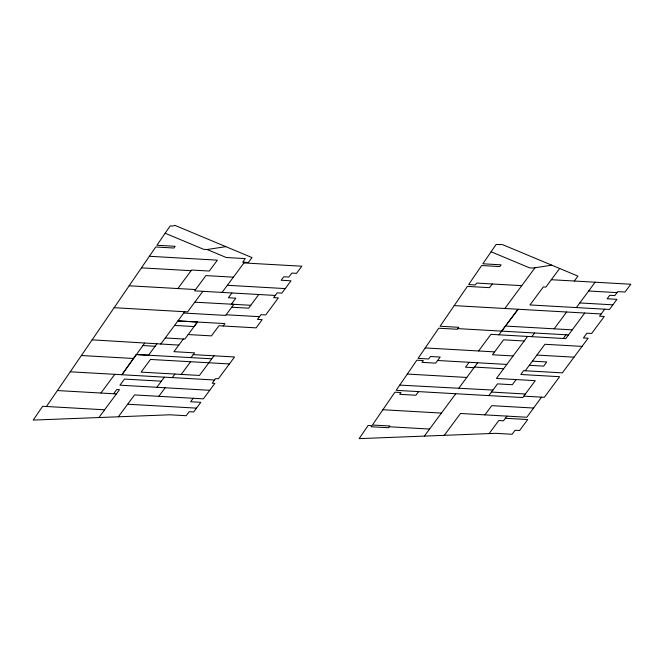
<?xml version="1.0" encoding="UTF-8"?>
<svg xmlns="http://www.w3.org/2000/svg" width="664" height="664" viewBox="0 0 664 664"><rect width="100%" height="100%" fill="white"/><g stroke="black" fill="none" stroke-linecap="round" stroke-linejoin="round"><path stroke-width="1" d="M193.183 398.276L190.626 401.737L200.818 402.309L193.656 411.971L189.14 411.713L186.177 415.722L169.851 414.792L33.2 420.088L42.654 406.285L46.472 406.493L155.725 246.991L173.885 248.029L175.172 246.294L156.92 245.257L170.175 225.909L172.715 226.05L174.922 225.37L252.005 257.582L248.361 262.488L242.634 262.164L245.273 258.611L226.225 257.499L207.11 249.515L203.64 249.315L165.153 233.238M144.644 343.155L121.902 374.737L136.22 354.518L211.783 358.801M444.291 435.327L460.484 413.481L526.842 417.249L541.542 397.155M177.869 288.541L191.581 270.041L209.293 271.045L217.369 260.147L149.367 256.279M100.92 393.03L114.781 374.338M113.627 393.752L116.748 389.544L119.512 389.702L98.87 417.548M156.928 343.852L148.504 355.223L136.203 354.551M160.746 344.068L184.725 311.715M202.852 291.322L187.613 311.881L114.142 307.706M118.341 416.793L134.543 394.939L203.383 398.856L214.862 383.369L212.198 383.211L215.601 378.621L218.39 378.779L234.55 356.975L193.216 354.626M183.339 338.997L173.935 351.671L194.535 352.85L191 357.622M197.457 322.023L184.816 339.08L165.27 337.968M222.083 292.417L244.435 262.263M156.887 387.295L164.398 377.16M231.91 292.973L228.366 297.746L235.786 298.169L231.321 304.195L250.784 305.291M172.275 377.608L174.906 374.056M158.82 396.325L165.162 387.759M181.206 374.413L190.601 361.739M223.17 325.991L224.938 323.6L177.919 320.903L197.498 322.023L194.104 326.547L174.557 325.435M258.786 294.501L248.643 308.179L231.736 307.216M214.007 355.813L199.441 375.45L141.083 372.13L150.487 359.456L229.387 363.938M492.273 283.976L489.542 287.661L467.373 286.4L440.083 326.24L458.782 327.302L457.322 329.278L438.73 328.215L418.071 358.377L428.629 358.975L430.455 356.51L440.182 357.066L435.675 363.142L421.997 362.361L423.325 360.56L416.826 360.195L396.176 390.341L522.751 397.537L535.267 380.663L496.431 378.447L527.573 336.432M418.569 391.611L415.871 395.246L399.645 394.325L400.973 392.532L394.906 392.192L372.413 425.026L389.818 425.981L388.515 427.74L371.134 426.753L371.923 425.69L368.147 425.475L359.141 438.63L495.792 433.335L512.118 434.256L515.081 430.255L519.597 430.513L527.722 419.548L505.346 418.278M504.814 308.494L535.018 267.75M469.133 362.287L465.497 367.2L474.013 367.682M478.603 350.974L490.928 334.349L565.769 338.607L584.727 313.043M458.766 388.257L477.657 362.776M498.905 334.805L518.069 309.25L501.644 331.112M424.362 436.099L455.77 393.727M559.652 268.472L545.849 287.097L543.31 286.948L529.972 304.934L609.452 309.457L616.947 299.348L607.137 298.783L609.718 295.297L614.814 295.588L617.761 291.62L625.023 292.027L630.8 284.242L551.319 279.718M531.856 336.681L534.586 332.988M488.812 395.611L497.502 383.883L512.309 384.722L516.135 379.567M574.302 281.03L577.946 276.116L502.557 244.618L496.116 244.443L482.861 263.791L501.112 264.828L499.826 266.563L481.666 265.534L468.618 284.582L475.291 284.964L476.686 283.088L521.755 285.653M484.919 414.867L491.75 405.654L533.673 408.045M554.166 328.821L566.624 312.014M525.282 370.753L544.903 344.284L582.071 346.401M576.36 307.573L595.16 282.217M489.119 433.592L498.813 420.519L503.486 420.785L506.939 416.12M563.296 338.466L566.027 334.781M604.738 309.183L599.55 316.18L604.273 316.446L591.657 333.469L586.934 333.203L583.424 337.943L588.138 338.208L562.333 372.861L523.664 370.661L520.833 374.488L559.603 376.704L544.322 397.313L523.788 396.151M207.11 249.515L225.826 246.643M551.776 265.177L533.051 268.048L529.581 267.849L491.094 251.772M399.753 385.112L492.92 390.075M194.801 302.186L233.877 304.328L225.652 315.417L183.754 313.034M243.929 262.944L301.829 266.206L296.534 273.344L291.82 273.078L288.873 277.054L283.777 276.763L281.196 280.249L291.006 280.806L281.868 293.139L277.154 292.865L273.609 297.638L278.332 297.912L265.716 314.935L260.993 314.67L257.483 319.409L262.197 319.674L256.13 327.867L218.954 325.75L211.451 335.876L188.169 334.548M588.644 291.006L617.014 292.616M141.432 267.866L191.099 270.688M233.388 277.162L205.915 275.601L194.61 290.857L275.245 295.438M579.796 302.942L612.889 304.826M227.362 285.296L285.238 288.583M129.165 285.777L195.573 289.554M454.209 305.614L601.186 313.972M505.395 326.049L572.26 329.85M226.142 314.769L259.508 316.67M457.803 328.622L568.509 334.922M524.186 340.997L503.578 339.827L492.489 354.775L513.106 355.945M425.226 347.936L494.639 351.887M536.91 355.066L573.962 357.166M532.395 361.158L546.746 361.971L543.667 366.121L529.316 365.308M92.13 339.835L178.815 345.097M437.634 360.494L506.823 364.428M142.868 345.554L155.152 346.259M474.461 367.084L503.627 368.744M81.381 355.522L133.29 358.477M407.322 374.064L466.784 377.442M491.443 392.059L525.382 393.993M70.235 371.798L214.572 380.007M161.418 381.178L124.5 379.078L119.968 385.195L209.724 390.299M57.428 390.556L116.391 393.91M382.887 409.746L441.427 413.074M127.662 404.218L196.502 408.136M46.472 406.493L104.613 409.796M389.245 426.761L429.583 429.052"/></g></svg>
